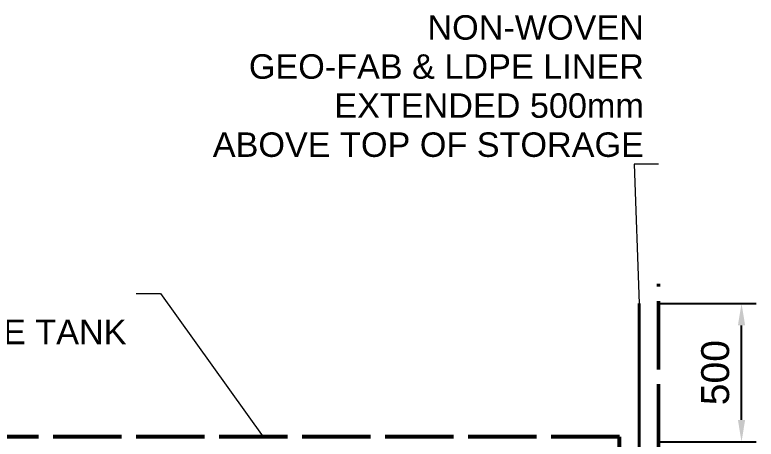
# Model space of a CAD drawing. Header units: millimetres. Extents: x -1812 to 9712, y -2698 to 3255.
# Drawn here: x 7033 to 9712, y 790 to 2322 of the extents above; entities that cross this region are included whole.
import ezdxf
from ezdxf.enums import TextEntityAlignment as Align

# ---------------------------------------------------------------- set-up
doc = ezdxf.new("R2010")
doc.units = ezdxf.units.MM
doc.linetypes.add('DASH_247_53', pattern=[299.861111, 246.944444, -52.916667])
for name, color, linetype in [('ANNOTATIONS', 7, 'Continuous'), ('DIMENSIONS', 7, 'Continuous'), ('GEOFAB', 5, 'Continuous'), ('LEADERS', 7, 'Continuous')]:
    doc.layers.add(name, color=color, linetype=linetype)
doc.styles.add('ARIAL', font='arial.ttf')
doc.dimstyles.get("Standard").update_dxf_attribs({"dimtxt": 2.5, "dimasz": 2.5, "dimexe": 1.25, "dimexo": 0.625, "dimtad": 1, "dimcen": 2.5, "dimazin": 3, "dimtfac": 1, "dimtmove": 0, "dimatfit": 3})

msp = doc.modelspace()

# ---------------------------------------------------------------- linework, layer by layer
at = {"layer": 'GEOFAB', "color": 5, "linetype": 'DASH_247_53', "lineweight": 50}
msp.add_line((9358.8, -158.7), (9358.8, 1350.6), dxfattribs=at)
at = {"layer": 'GEOFAB', "color": 6, "lineweight": 40}
msp.add_line((9288.2, -88.2), (9288.2, 1280), dxfattribs=at)
at = {"layer": 'GEOFAB', "color": 5, "linetype": 'DASH_247_53', "lineweight": 53}
msp.add_lwpolyline([(-17.6, -17.6), (9217.6, -17.6), (9217.6, 797.6), (-17.6, 797.6)], close=True, dxfattribs=at)
at = {"layer": 'LEADERS', "lineweight": 18}
for p, q in [((9358.8, 1782.7), (9270.6, 1782.7)), ((9270.6, 1782.7), (9288.2, 1280)), ((7471.4, 1316.2), (7559.6, 1316.2)), ((7559.6, 1316.2), (7930, 797.6))]:
    msp.add_line(p, q, dxfattribs=at)

# ---------------------------------------------------------------- texts
at = {"layer": 'ANNOTATIONS', "style": 'ARIAL'}
for s, height, p in [('NON-WOVEN', 88.41, (9305.8, 2232.5)), ('GEO-FAB & LDPE LINER', 88.406, (9305.8, 2091.4)), ('EXTENDED 500mm', 88.406, (9305.8, 1950.3)), ('ABOVE TOP OF STORAGE', 88.406, (9305.8, 1809.2))]:
    msp.add_text(s, height=height, dxfattribs=at).set_placement(p, align=Align.RIGHT)
msp.add_text('WRAPPED AROUND THE TANK', height=88.406, dxfattribs=at).set_placement((5597.6, 1132.8))

# ---------------------------------------------------------------- dimensions: what is measured, and where the dimension line sits
at = {"layer": 'DIMENSIONS'}
msp.add_linear_dim(base=(9658.6, 780), p1=(9358.8, 780), p2=(9358.8, 1280), angle=90, dimstyle='Standard', override={"dimtxt": 101.035556, "dimasz": 79.375, "dimexe": 52.916667, "dimexo": 0, "dimgap": 44.097222, "dimtad": 1, "dimtih": 0, "dimtoh": 0, "dimdec": 0, "dimtxsty": 'ARIAL', "dimclrd": 7, "dimclre": 7, "dimclrt": 7}, dxfattribs=at).render()

doc.saveas('drawing.dxf')
